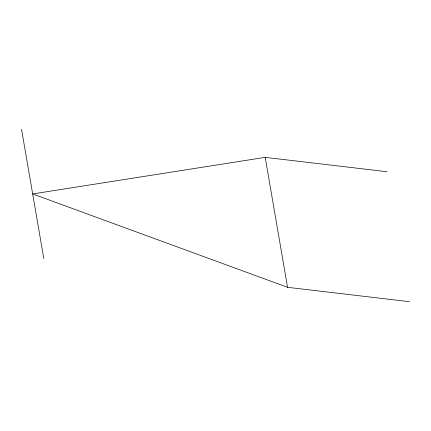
<?xml version="1.0" encoding="UTF-8"?>
<svg xmlns="http://www.w3.org/2000/svg" width="431" height="431" viewBox="0 0 431 431"><rect width="100%" height="100%" fill="white"/><g stroke="black" fill="none" stroke-linecap="round" stroke-linejoin="round"><path stroke-width="0.65" d="M387.086 171.732L265.2 157.353L32.67 193.939L287.563 287.31L409.45 301.689M265.2 157.353L287.563 287.31M21.55 129.311L43.79 258.562"/></g></svg>
